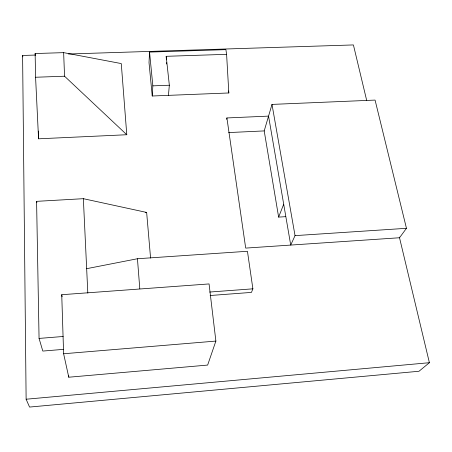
<?xml version="1.0" encoding="UTF-8"?>
<svg xmlns="http://www.w3.org/2000/svg" width="452" height="452" viewBox="0 0 452 452"><rect width="100%" height="100%" fill="white"/><g stroke="black" fill="none" stroke-linecap="round" stroke-linejoin="round"><path stroke-width="0.68" d="M149.544 52.087L149.019 62.636L152.239 95.999L228.831 92.965L226.599 54.33L225.898 49.647L149.544 52.087L152.844 85.857L152.239 95.999M168.427 95.361L169.342 85.23L166.195 56.308L226.599 54.33M226.621 119.3L226.904 117.949L268.556 116.113L290.726 245.069L295.037 235.628L271.997 104.406L375.075 100.084L406.461 228.311L399.523 237.752L245.69 248.103L226.904 117.949M285.664 216.666L278.63 217.107L264.2 130.916L271.997 104.406M215.886 341.074L207.643 365.075L68.777 377.217L63.619 353.758L61.738 294.71L209.061 283.929L215.886 341.074L63.619 353.758M278.63 217.107L283.703 204.225M86.665 268.68L137.448 258.742L247.442 251.278L252.888 288.828L251.448 292.404L210.123 295.512M399.365 237.102L429.4 362.702L419.004 371.256L29.561 407.066L26.12 399.223L22.6 55.46L35.296 55.059M26.12 399.223L429.4 362.702M63.642 349.351L42.81 351.068L39.064 338.418L36.589 201.349L83.354 198.688L146.646 212.434L150.578 258.069M39.064 338.418L63.195 336.48M209.649 292.048L252.888 288.828M295.037 235.628L406.461 228.311M145.245 212.519L146.646 212.434M38.556 138.809L126.786 134.736L121.272 63.574L63.642 52.641L35.132 53.539L35.578 77.252L38.556 138.809L38.403 131.08M228.639 132.577L264.2 130.916M152.844 85.857L169.342 85.23M35.578 77.252L64.551 76.218L126.786 134.736M68.45 54.003L353.413 44.934L366.708 100.525M36.589 201.349L36.866 202.688M61.738 294.71L62.11 296.727M22.6 55.46L22.843 56.839M35.132 53.539L35.442 55.573M228.531 90.914L228.831 92.965M137.448 258.742L139.798 288.817M166.195 56.308L166.392 59.794M166.556 62.585L166.635 63.981M83.354 198.688L87.818 293.071M63.642 52.641L64.551 76.218M68.732 375.804L68.777 377.217"/></g></svg>
